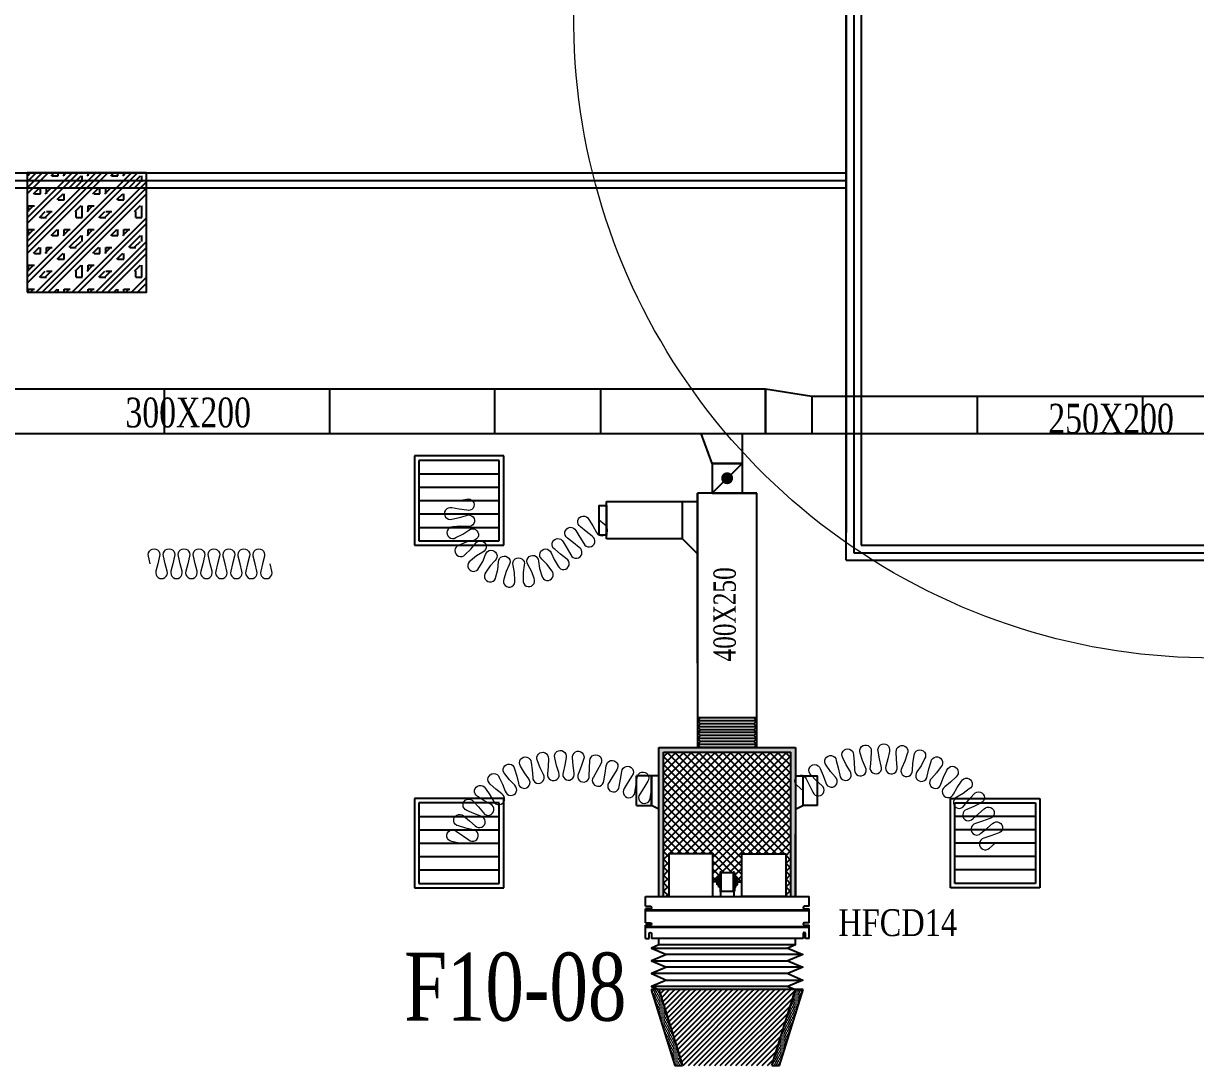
# Model space of a CAD drawing. Header units: metres. Extents: x 352651 to 1421851, y -87441 to -24441.
# Drawn here: x 1179306 to 1187178, y -62453 to -55456 of the extents above; entities that cross this region are included whole.
import ezdxf
from ezdxf.enums import TextEntityAlignment as Align

# ---------------------------------------------------------------- set-up
doc = ezdxf.new("R2010")
doc.units = ezdxf.units.M
doc.header["$LTSCALE"] = 300
doc.header["$MEASUREMENT"] = 0
for name, color, linetype in [('bat noi mem', 4, 'CONTINUOUS'), ('CUA', 8, 'CONTINUOUS'), ('CUAGIO', 2, 'CONTINUOUS'), ('KT', 1, 'CONTINUOUS'), ('NOITHAT', 145, 'CONTINUOUS'), ('thiet bi', 11, 'CONTINUOUS'), ('vach', 6, 'CONTINUOUS')]:
    doc.layers.add(name, color=color, linetype=linetype)
doc.layers.add('noi mem', color=5, linetype='BATTING', lineweight=0)
doc.styles.add('PHU', font='vntimeh.shx', dxfattribs={"width": 0.8})
doc.styles.add('ROMANS', font='romans.shx', dxfattribs={"width": 0.75, "bigfont": 'romancvn.shx'})
doc.linetypes.add('BATTING', pattern='A,0.0001,-0.1,[134,ltypeshp.shx,S=0.1,R=0,X=-0.1,Y=0],-0.2,[134,ltypeshp.shx,S=0.1,R=180,X=0.1,Y=0],-0.1', length=0.4001)
pattern_1 = [(180, (1739700.941, -4495.648), (-6.25, 12.5), [0, -12.5])]

# ---------------------------------------------------------------- blocks, each defined once
blk = doc.blocks.new('cot1')
at = {"layer": 'vach'}
blk.add_lwpolyline([(-400, -400), (400, -400), (400, 400), (-400, 400)], close=True, dxfattribs=at)
blk = doc.blocks.new('SAG')
at = {"layer": 'CUAGIO'}
for p, q in [((-300, 300), (-300, -300)), ((300, 300), (-300, 300)), ((300, -300), (300, 300)), ((-300, -300), (300, -300))]:
    blk.add_line(p, q, dxfattribs=at)
at = {"layer": 'CUAGIO', "color": 8}
for p, q in [((-270, 270), (-270, -270)), ((270, 270), (-270, 270)), ((-180, -270), (-180, 270)), ((-90, -270), (-90, 270)), ((0, -270), (0, 270)), ((90, -270), (90, 270)), ((180, -270), (180, 270)), ((270, -270), (270, 270)), ((-270, -270), (270, -270))]:
    blk.add_line(p, q, dxfattribs=at)

msp = doc.modelspace()

# ---------------------------------------------------------------- hatches: boundary and pattern name
at = {"layer": 'CUAGIO'}
h = msp.add_hatch(dxfattribs=at)
h.set_pattern_fill('DOTS', color=2, scale=200, style=0)
h.set_pattern_definition([(0, (585495.287, -30780.231), (6.25, 12.5), [0, -12.5])])
h.paths.add_polyline_path([(1184460.1, -60347.7), (1184460.1, -61317.7), (1184490.1, -61317.7), (1184490.1, -60317.7), (1183574.1, -60317.7), (1183574.1, -61317.7), (1183604.1, -61317.7), (1183604.1, -60347.7)])
at = {"layer": 'CUAGIO', "ltscale": 1.5}
h = msp.add_hatch(dxfattribs=at)
h.set_pattern_fill('ANSI37', color=9, scale=300, style=0)
h.set_pattern_definition([(45, (632910.247, -717.186), (-26.5165043, 26.5165043), []), (135, (632910.247, -717.186), (-26.5165043, -26.5165043), [])])
h.paths.add_polyline_path([(1183935.3, -61031.7), (1183935.3, -61219.1), (1183964.7, -61219.1), (1183964.7, -61198.9), (1183975.3, -61198.9), (1183975.3, -61183.1), (1183985.2, -61183.1), (1183985.2, -61158.2, -1), (1183991.7, -61156.1), (1184074, -61156.1, -1), (1184080.5, -61158.2), (1184080.5, -61183.1), (1184090.4, -61183.1), (1184090.4, -61198.9), (1184100.9, -61198.9), (1184100.9, -61219.1), (1184130.3, -61219.1), (1184130.3, -61031.7), (1184425.3, -61031.7), (1184425.3, -61317.7), (1184460.1, -61317.7), (1184460.1, -60347.7), (1183604.1, -60347.7), (1183604.1, -61317.7), (1183640.3, -61317.7), (1183640.3, -61031.7)])
at = {"layer": 'CUAGIO'}
h = msp.add_hatch(dxfattribs=at)
h.set_pattern_fill('DOTS', color=2, scale=200, angle=180, style=0)
h.set_pattern_definition(pattern_1)
h.paths.add_polyline_path([(1183732.1, -62452.7), (1183679.8, -62452.7), (1183521.8, -61942.7), (1183574.1, -61942.7)])
h = msp.add_hatch(dxfattribs=at)
h.set_pattern_fill('ANSI31', color=256, scale=200, style=0)
h.set_pattern_definition([(45, (356591.88, -88268.802), (-17.6776695, 17.6776695), [])])
h.paths.add_polyline_path([(1183574.1, -61942.7), (1183732.1, -62452.7), (1184332.1, -62452.7), (1184490.1, -61942.7)])
h = msp.add_hatch(dxfattribs=at)
h.set_pattern_fill('DOTS', color=2, scale=200, angle=180, style=0)
h.set_pattern_definition(pattern_1)
h.paths.add_polyline_path([(1184384.5, -62452.7), (1184332.1, -62452.7), (1184490.1, -61942.7), (1184542.5, -61942.7)])
at = {"layer": 'NOITHAT', "linetype": 'Continuous'}
h = msp.add_hatch(dxfattribs=at)
h.set_pattern_fill('BETONG,_O', color=256, scale=400)
h.set_pattern_definition([(45, (445500, 0), (-199.99808, 199.99808), []), (45, (445540, 0), (-199.99808, 199.99808), []), (45, (445500, 40), (-199.99808, 199.99808), []), (45, (445700, 0), (-199.99808, 199.99808), []), (45, (445740, 0), (-199.99808, 199.99808), []), (0, (445820, 40), (0, 400), [40, -360]), (0, (445860, 80), (0, 400), [40, -360]), (45, (445820, 40), (4e-14, 399.99616), [56.56, -509.12]), (45, (445860, 40), (4e-14, 399.99616), [56.56, -509.12]), (0, (445660, 40), (0, 400), [40, -360]), (90, (445660, 40), (-400, 2e-14), [40, -360]), (90, (445700, 40), (-400, 2e-14), [80, -320]), (45, (445660, 80), (4e-14, 399.99616), [56.56, -509.12]), (90, (445740, 80), (-400, 2e-14), [40, -360]), (0, (445740, 120), (0, 400), [40, -360]), (45, (445740, 80), (4e-14, 399.99616), [56.56, -509.12]), (0, (445780, 200), (0, 400), [40, -360]), (90, (445820, 200), (-400, 2e-14), [40, -360]), (45, (445780, 200), (4e-14, 399.99616), [56.56, -509.12]), (90, (445860, 200), (-400, 2e-14), [40, -360]), (0, (445860, 240), (0, 400), [40, -360]), (45, (445860, 200), (4e-14, 399.99616), [56.56, -509.12]), (0, (445540, 160), (0, 400), [40, -360]), (90, (445580, 160), (-400, 2e-14), [40, -360]), (45, (445540, 160), (4e-14, 399.99616), [56.56, -509.12]), (0, (445620, 240), (0, 400), [40, -360]), (45, (445660, 240), (4e-14, 399.99616), [56.56, -509.12]), (90, (445700, 280), (-400, 2e-14), [40, -360]), (45, (445620, 240), (4e-14, 399.99616), [113.12, -452.56]), (90, (445740, 320), (-400, 2e-14), [40, -360]), (45, (445740, 320), (4e-14, 399.99616), [56.56, -509.12]), (0, (445740, 360), (0, 400), [40, -360]), (0, (445500, 320), (0, 400), [40, -360]), (45, (445500, 320), (4e-14, 399.99616), [56.56, -509.12]), (0, (445740, 360), (0, 400), [40, -360]), (0, (445500, 320), (0, 400), [40, -360]), (45, (445500, 320), (4e-14, 399.99616), [56.56, -509.12]), (90, (445540, 320), (-400, 2e-14), [40, -360]), (90, (445580, 320), (-400, 2e-14), [40, -360]), (0, (445580, 360), (0, 400), [40, -360]), (45, (445580, 320), (4e-14, 399.99616), [56.56, -509.12])])
h.paths.add_polyline_path([(1179332.1, -57259.6), (1180132.1, -57259.6), (1180132.1, -56459.6), (1179332.1, -56459.6)])

# ---------------------------------------------------------------- linework, layer by layer
at = {"layer": 'bat noi mem'}
for p, q in [((1184232.1, -60117.7), (1183832.1, -60117.7)), ((1183852.1, -60117.7), (1183832.1, -60137.7)), ((1184232.1, -60137.7), (1183832.1, -60137.7)), ((1183832.1, -60137.7), (1183852.1, -60157.7)), ((1184212.1, -60117.7), (1184232.1, -60137.7)), ((1184232.1, -60137.7), (1184212.1, -60157.7)), ((1183852.1, -60157.7), (1183832.1, -60177.7)), ((1184232.1, -60177.7), (1183832.1, -60177.7)), ((1183832.1, -60177.7), (1183852.1, -60197.7)), ((1183852.1, -60197.7), (1183832.1, -60217.7)), ((1184212.1, -60157.7), (1183852.1, -60157.7)), ((1184212.1, -60197.7), (1183852.1, -60197.7)), ((1184212.1, -60157.7), (1184232.1, -60177.7)), ((1184232.1, -60177.7), (1184212.1, -60197.7)), ((1184212.1, -60197.7), (1184232.1, -60217.7)), ((1184232.1, -60217.7), (1183832.1, -60217.7)), ((1183832.1, -60217.7), (1183852.1, -60237.7)), ((1183852.1, -60237.7), (1183832.1, -60257.7)), ((1184232.1, -60257.7), (1183832.1, -60257.7)), ((1183832.1, -60257.7), (1183852.1, -60277.7)), ((1183852.1, -60277.7), (1183832.1, -60297.7)), ((1184212.1, -60237.7), (1183852.1, -60237.7)), ((1184212.1, -60277.7), (1183852.1, -60277.7)), ((1184232.1, -60217.7), (1184212.1, -60237.7)), ((1184212.1, -60237.7), (1184232.1, -60257.7)), ((1184232.1, -60257.7), (1184212.1, -60277.7)), ((1184212.1, -60277.7), (1184232.1, -60297.7)), ((1184232.1, -60297.7), (1183832.1, -60297.7)), ((1183832.1, -60297.7), (1183852.1, -60317.7)), ((1184212.1, -60317.7), (1183852.1, -60317.7)), ((1184232.1, -60297.7), (1184212.1, -60317.7)), ((1183524.1, -61664.1), (1184440.1, -61664.1)), ((1184540.1, -61707), (1183624.1, -61707)), ((1183524.1, -61749.8), (1184440.1, -61749.8)), ((1184440.1, -61835.5), (1183524.1, -61835.5)), ((1184540.1, -61792.7), (1183624.1, -61792.7)), ((1184440.1, -61921.3), (1183524.1, -61921.3)), ((1184490.1, -61942.7), (1183574.1, -61942.7)), ((1183624.1, -61878.4), (1184540.1, -61878.4))]:
    msp.add_line(p, q, dxfattribs=at)
for points in [[(1183574.1, -61642.7), (1183524.1, -61664.1), (1183624.1, -61707), (1183524.1, -61749.8), (1183624.1, -61792.7), (1183524.1, -61835.5), (1183624.1, -61878.4), (1183524.1, -61921.3), (1183574.1, -61942.7)], [(1184490.1, -61642.7), (1184440.1, -61664.1), (1184540.1, -61707), (1184440.1, -61749.8), (1184540.1, -61792.7), (1184440.1, -61835.5), (1184540.1, -61878.4), (1184440.1, -61921.3), (1184490.1, -61942.7)]]:
    msp.add_lwpolyline(points, dxfattribs=at)
at = {"layer": 'CUA', "linetype": 'Continuous'}
for p, q in [((1184832.1, -59059.6), (1184832.1, -53809.6)), ((1184832.1, -53809.6), (1184832.1, -58873.5)), ((1184882.1, -53809.6), (1184882.1, -59009.6)), ((1184932.1, -53809.6), (1184932.1, -58959.6)), ((1176032.1, -56459.6), (1184832.1, -56459.6)), ((1176032.1, -56509.6), (1184832.1, -56509.6)), ((1176032.1, -56559.6), (1184832.1, -56559.6)), ((1184882.1, -59009.6), (1190482.1, -59009.6)), ((1184932.1, -58959.6), (1190482.1, -58959.6)), ((1184832.1, -59059.6), (1190482.1, -59059.6))]:
    msp.add_line(p, q, dxfattribs=at)
at = {"layer": 'CUAGIO'}
for p, q in [((1175059.7, -57909.6), (1184290.6, -57909.6)), ((1180250.6, -57909.6), (1180250.6, -58209.6)), ((1180250.6, -57909.6), (1180250.6, -58209.6)), ((1181360.6, -57909.6), (1181360.6, -58209.6)), ((1181360.6, -57909.6), (1181360.6, -58209.6)), ((1182470.6, -57909.6), (1182470.6, -58209.6)), ((1183180.6, -57909.6), (1183180.6, -58209.6)), ((1184290.6, -58209.6), (1184290.6, -57909.6)), ((1184290.6, -57909.6), (1184600.6, -57959.6)), ((1184290.6, -57909.6), (1184290.6, -58209.6)), ((1184600.2, -57959.6), (1188840.1, -57959.5)), ((1184600.6, -57959.6), (1184600.6, -58209.6)), ((1185710.6, -57959.6), (1185710.6, -58209.6)), ((1186820.6, -57959.6), (1186820.6, -58209.6)), ((1175059.7, -58209.6), (1188840.1, -58209.5)), ((1183932.1, -58409.6), (1183857.1, -58209.6)), ((1184132.1, -58209.6), (1184132.1, -58415.6)), ((1183932.1, -58409.6), (1184132.1, -58409.6)), ((1184132.1, -58409.6), (1183932.1, -58609.5)), ((1183932.1, -58409.6), (1183932.1, -58609.5)), ((1184132.1, -58409.6), (1183932.1, -58409.6)), ((1184132.1, -58409.6), (1184132.1, -58609.5)), ((1183832.1, -59751.5), (1183832.1, -58609.5)), ((1183832.1, -58609.5), (1183832.1, -60317.7)), ((1184232.1, -58609.5), (1183832.1, -58609.5)), ((1183932.1, -58609.5), (1184132.1, -58609.5)), ((1184132.1, -58609.5), (1184232.1, -58609.5)), ((1184232.1, -60317.7), (1184232.1, -58609.5)), ((1183222.2, -58916.6), (1183222.2, -58666.6)), ((1183222.2, -58666.6), (1183832.1, -58666.6)), ((1183232.2, -58666.6), (1183832.1, -58666.6)), ((1183732.1, -58916.6), (1183732.1, -58666.6)), ((1183732.1, -58916.6), (1183732.1, -58666.6)), ((1183732.1, -58916.6), (1183222.2, -58916.6)), ((1183732.1, -58916.6), (1183232.2, -58916.6)), ((1183732.1, -58916.6), (1183832.1, -59016.6)), ((1183732.1, -58916.6), (1183832.1, -59016.6)), ((1183604.1, -61317.7), (1183604.1, -60347.7)), ((1184460.1, -61317.7), (1184460.1, -60347.7)), ((1183424.4, -60707), (1183424.4, -60507)), ((1183524.1, -60507), (1183424.4, -60507)), ((1183524.1, -60707), (1183524.1, -60507)), ((1183524.1, -60507), (1183524.1, -60707)), ((1183524.1, -60507), (1183524.1, -60707)), ((1184540.1, -60507), (1184540.1, -60707)), ((1184540.1, -60507), (1184540.1, -60707)), ((1184540.1, -60507), (1184540.1, -60707)), ((1184540.1, -60507), (1184639.8, -60507)), ((1184639.8, -60707), (1184639.8, -60507)), ((1184490.1, -61317.7), (1184490.1, -60896.3))]:
    msp.add_line(p, q, dxfattribs=at)
at = {"layer": 'CUAGIO', "color": 2}
for p, q in [((1183574.1, -61317.7), (1183574.1, -60317.7)), ((1183574.1, -60317.7), (1184490.1, -60317.7)), ((1183604.1, -60347.7), (1184460.1, -60347.7)), ((1184490.1, -60317.7), (1184490.1, -61317.7)), ((1184542.5, -61942.7), (1183521.8, -61942.7)), ((1184490.1, -61942.7), (1184542.5, -61942.7)), ((1183679.8, -62452.7), (1183732.1, -62452.7)), ((1184332.1, -62452.7), (1184384.5, -62452.7))]:
    msp.add_line(p, q, dxfattribs=at)
at = {"layer": 'CUAGIO', "const_width": 40}
msp.add_lwpolyline([(1184052.1, -58509.5, -1), (1184012.1, -58509.5, -1)], format="xyb", close=True, dxfattribs=at)
at = {"layer": 'CUAGIO'}
msp.add_lwpolyline([(1183222.2, -58891.6), (1183172.2, -58891.6), (1183172.2, -58691.6), (1183222.2, -58691.6)], close=True, dxfattribs=at)
for points in [[(1183574.1, -60507), (1183524.1, -60507)], [(1184490.1, -60507), (1184540.1, -60507)], [(1183424.4, -60707), (1183524.1, -60707)], [(1183574.1, -60732.2), (1183524.1, -60707)], [(1184490.1, -60732.2), (1184540.1, -60707)], [(1184639.8, -60707), (1184540.1, -60707)], [(1183521.8, -61942.7), (1183679.8, -62452.7)], [(1184332.1, -62452.7), (1184490.1, -61942.7), (1183574.1, -61942.7), (1183732.1, -62452.7)], [(1184384.5, -62452.7), (1184542.5, -61942.7)]]:
    msp.add_lwpolyline(points, dxfattribs=at)
at = {"layer": 'noi mem', "linetype": 'ByBlock', "ltscale": 1.5}
for points in [[(1191170.9, -53607.5, -1.333333), (1183038.3, -54879.1)], [(1182232.1, -58659.6), (1182282, -58650, -1.333333), (1182283.1, -58725), (1182233, -58716.9), (1182182.7, -58709, 1.333333), (1182184.1, -58784), (1182234, -58774.2), (1182281.5, -58759.3, -1.333333), (1182290.9, -58833.7), (1182241.2, -58831), (1182189.6, -58836.2, 1.333333), (1182209.8, -58908.4), (1182256.6, -58886.1), (1182297.7, -58858.1, -1.333333), (1182328.2, -58926.6), (1182279.9, -58938.5), (1182232.1, -58958.4, 1.333333), (1182272.3, -59021.7), (1182310.6, -58986.8), (1182341.8, -58948.1, -1.333333), (1182390.9, -59004.8), (1182348.1, -59030.1), (1182308, -59063, 1.333333), (1182364.9, -59111.9), (1182391.5, -59067.5), (1182410.1, -59021.3, -1.333333), (1182473.5, -59061.4), (1182439.9, -59098.1), (1182411.1, -59141.1, 1.333333), (1182479.7, -59171.5), (1182492.2, -59121.2), (1182496.7, -59071.7, -1.333333), (1182569, -59091.7), (1182547.4, -59136.5), (1182532.4, -59186.1, 1.333333), (1182606.8, -59195.3), (1182604.3, -59143.5), (1182594.2, -59094.8, -1.333333), (1182669.2, -59093), (1182661.5, -59142.2), (1182661.5, -59194, 1.333333), (1182735.4, -59181.2), (1182717.9, -59132.4), (1182694.2, -59088.7, -1.333333), (1182765.4, -59065.2), (1182772.3, -59114.5), (1182787.3, -59164.1, 1.333333), (1182854.3, -59130.5), (1182823.5, -59088.8), (1182788.1, -59053.9, -1.333333), (1182849.5, -59010.8), (1182870.4, -59055.9), (1182896.6, -59099.6, 1.333333), (1182953.2, -59050.3), (1182913.6, -59018.3), (1182874, -58986.6, -1.333333), (1182930.4, -58937.1), (1182956.7, -58980.5), (1182983, -59024, 1.333333), (1183039.4, -58974.5), (1182999.8, -58942.8), (1182960.2, -58911, -1.333333), (1183016.6, -58861.5), (1183042.9, -58905), (1183069.2, -58948.4, 1.333333), (1183125.6, -58898.9), (1183086, -58867.2), (1183046.4, -58835.4, -1.333333), (1183102.8, -58786), (1183129.1, -58829.4), (1183155.4, -58872.8, 1.333333), (1183211.8, -58823.4), (1183172.2, -58791.6)], [(1180158.3, -59083.6), (1180145.9, -59033.6, -1.333333), (1180220.9, -59033.6), (1180208.5, -59083.6), (1180196.2, -59133.6, 1.333333), (1180271.2, -59133.6), (1180258.8, -59083.6), (1180246.4, -59033.6, -1.333333), (1180321.4, -59033.6), (1180309, -59083.6), (1180296.7, -59133.6, 1.333333), (1180371.7, -59133.6), (1180359.3, -59083.6), (1180346.9, -59033.6, -1.333333), (1180421.9, -59033.6), (1180409.6, -59083.6), (1180397.2, -59133.6, 1.333333), (1180472.2, -59133.6), (1180459.8, -59083.6), (1180447.5, -59033.6, -1.333333), (1180522.5, -59033.6), (1180510.1, -59083.6), (1180497.7, -59133.6, 1.333333), (1180572.7, -59133.6), (1180560.4, -59083.6), (1180548, -59033.6, -1.333333), (1180623, -59033.6), (1180610.6, -59083.6), (1180598.3, -59133.6, 1.333333), (1180673.3, -59133.6), (1180660.9, -59083.6), (1180648.5, -59033.6, -1.333333), (1180723.5, -59033.6), (1180711.1, -59083.6), (1180698.8, -59133.6, 1.333333), (1180773.8, -59133.6), (1180761.4, -59083.6), (1180749, -59033.6, -1.333333), (1180824, -59033.6), (1180811.7, -59083.6), (1180799.3, -59133.6, 1.333333), (1180874.3, -59133.6), (1180861.9, -59083.6), (1180849.6, -59033.6, -1.333333), (1180924.6, -59033.6), (1180912.2, -59083.6), (1180899.8, -59133.6, 1.333333), (1180974.8, -59133.6), (1180962.5, -59083.6)], [(1184540.1, -60607), (1184502.6, -60572.7, -1.333333), (1184562.2, -60527.2), (1184585.4, -60572.4), (1184608.4, -60617.7, 1.333333), (1184668.1, -60572.3), (1184630.7, -60538), (1184594.9, -60501.2, -1.333333), (1184656.9, -60459.1), (1184677.8, -60506.1), (1184694.5, -60553.5, 1.333333), (1184759.6, -60516.2), (1184727.2, -60477.8), (1184697.4, -60436, -1.333333), (1184765.1, -60403.8), (1184778.6, -60453.4), (1184788, -60502.8, 1.333333), (1184858, -60475.8), (1184831.7, -60432.9), (1184808.6, -60387.1, -1.333333), (1184880.4, -60365.6), (1184886.3, -60416.6), (1184888, -60466.8, 1.333333), (1184961.3, -60450.8), (1184941.9, -60404.4), (1184925.9, -60355.6, -1.333333), (1185000.1, -60345.2), (1184998.2, -60396.5), (1184992.3, -60446.4, 1.333333), (1185067.2, -60441.7), (1185055, -60392.9), (1185046.6, -60342.2, -1.333333), (1185121.6, -60343.2), (1185111.9, -60393.6), (1185098.5, -60442.1, 1.333333), (1185173.2, -60448.7), (1185168.6, -60398.6), (1185168, -60347.3, -1.333333), (1185242, -60359.6), (1185224.8, -60408), (1185204.2, -60453.8, 1.333333), (1185277, -60471.7), (1185280, -60421.5), (1185287.2, -60370.7, -1.333333), (1185358.5, -60394), (1185334.1, -60439.3), (1185306.8, -60481.5, 1.333333), (1185376.1, -60510.2), (1185386.7, -60461), (1185401.5, -60411.9, -1.333333), (1185468.4, -60445.7), (1185437.5, -60486.8), (1185404.1, -60524.4, 1.333333), (1185468.2, -60563.2), (1185486.1, -60516.2), (1185508.2, -60469.9, -1.333333), (1185569.2, -60513.5), (1185532.4, -60549.4), (1185493.8, -60581.5, 1.333333), (1185551.3, -60629.6), (1185576.1, -60585.9), (1185604.9, -60543.4, -1.333333), (1185658.6, -60595.8), (1185616.8, -60625.6), (1185573.7, -60651.5, 1.333333), (1185623.3, -60707.8), (1185654.4, -60668.3), (1185689.4, -60630.7, -1.333333), (1185734.5, -60690.6), (1185688.7, -60713.8), (1185642.2, -60732.9, 1.333333), (1185682.6, -60796), (1185719.4, -60761.7), (1185758.4, -60729.1, -1.333333), (1185795.6, -60794.2), (1185747.6, -60811.2), (1185699.7, -60828, 1.333333), (1185736.8, -60893.2), (1185775.8, -60860.6), (1185814.8, -60828, -1.333333), (1185851.9, -60893.2), (1185804, -60910.1), (1185756, -60927, 1.333333), (1185793.2, -60992.2), (1185832.1, -60959.6)], [(1182232.1, -60959.6), (1182182.5, -60948.3, -1.333333), (1182212.8, -60879.7), (1182254.6, -60908.8), (1182296.3, -60938, 1.333333), (1182326.7, -60869.5), (1182277.1, -60858.1), (1182227.6, -60844, -1.333333), (1182261.6, -60777.1), (1182302.2, -60808.7), (1182339.4, -60842.7, 1.333333), (1182378.4, -60778.6), (1182331, -60761.3), (1182284.3, -60739.7, -1.333333), (1182328, -60678.8), (1182363.4, -60716.2), (1182394.9, -60755.5, 1.333333), (1182443.2, -60698.1), (1182399.1, -60673.8), (1182356.2, -60645.3, -1.333333), (1182408.7, -60591.8), (1182437.9, -60634.2), (1182463.1, -60677.8, 1.333333), (1182519.6, -60628.5), (1182479.7, -60597.7), (1182441.6, -60563, -1.333333), (1182501.7, -60518.1), (1182524.1, -60564.4), (1182542.4, -60611.4, 1.333333), (1182605.7, -60571.3), (1182570.9, -60534.7), (1182538.6, -60494.7, -1.333333), (1182604.8, -60459.5), (1182619.9, -60508.7), (1182630.8, -60557.9, 1.333333), (1182699.5, -60527.9), (1182670.7, -60486.4), (1182644.8, -60442, -1.333333), (1182715.7, -60417.2), (1182723.1, -60468.2), (1182726.3, -60518.5, 1.333333), (1182798.8, -60499.3), (1182776.7, -60453.9), (1182757.9, -60406, -1.333333), (1182831.7, -60392.4), (1182831.2, -60443.9), (1182826.8, -60494.1, 1.333333), (1182901.4, -60486.1), (1182886.4, -60438), (1182875.1, -60387.8, -1.333333), (1182950.1, -60385.5), (1182941.8, -60436.3), (1182929.8, -60485.3, 1.333333), (1183004.7, -60488.8), (1182997.3, -60438.9), (1182993.8, -60387.6, -1.333333), (1183068.2, -60396.8), (1183052.3, -60445.8), (1183032.9, -60492.3, 1.333333), (1183106.4, -60507.2), (1183106.7, -60456.8), (1183111.1, -60405.5, -1.333333), (1183183.2, -60426), (1183160, -60471.9), (1183134, -60515.4, 1.333333), (1183204.6, -60540.7), (1183212.2, -60490.7), (1183220.6, -60440.4, -1.333333), (1183290.8, -60466.6), (1183264.2, -60510.1), (1183237.6, -60553.5, 1.333333), (1183307.9, -60579.7), (1183316.2, -60529.5), (1183324.5, -60479.2, -1.333333), (1183394.8, -60505.4), (1183368.2, -60548.8), (1183341.6, -60592.3, 1.333333), (1183411.8, -60618.5), (1183420.2, -60568.2), (1183428.5, -60518, -1.333333), (1183498.8, -60544.2), (1183472.2, -60587.6), (1183445.5, -60631, 1.333333), (1183515.8, -60657.2), (1183524.1, -60607)]]:
    msp.add_lwpolyline(points, format="xyb", dxfattribs=at)
at = {"layer": 'thiet bi'}
for p, q in [((1183985.2, -61156.1), (1183985.2, -61282.2)), ((1183985.2, -61156.1), (1184080.5, -61156.1)), ((1183991.7, -61282.2), (1183991.7, -61156.1)), ((1184074, -61282.2), (1184074, -61156.1)), ((1184080.5, -61156.1), (1184080.5, -61282.2)), ((1183964.7, -61219.1), (1183935.3, -61219.1)), ((1183964.7, -61239.3), (1183964.7, -61198.9)), ((1183975.3, -61198.9), (1183964.7, -61198.9)), ((1183975.3, -61239.3), (1183964.7, -61239.3)), ((1183975.3, -61255.1), (1183975.3, -61183.1)), ((1183985.2, -61183.1), (1183975.3, -61183.1)), ((1184080.5, -61183.1), (1184090.4, -61183.1)), ((1184090.4, -61255.1), (1184090.4, -61183.1)), ((1184090.4, -61198.9), (1184100.9, -61198.9)), ((1184090.4, -61239.3), (1184100.9, -61239.3)), ((1184100.9, -61239.3), (1184100.9, -61198.9)), ((1184100.9, -61219.1), (1184130.3, -61219.1)), ((1183483.2, -61383.7), (1183483.2, -61317.7)), ((1183985.2, -61255.1), (1183975.3, -61255.1)), ((1183985.2, -61282.2), (1184080.5, -61282.2)), ((1183988.4, -61284.5), (1183988.4, -61317.7)), ((1184077.3, -61284.5), (1184077.3, -61317.7)), ((1184080.5, -61255.1), (1184090.4, -61255.1)), ((1184582.2, -61383.7), (1184582.2, -61317.7)), ((1183483.2, -61494.7), (1183483.2, -61399.7)), ((1184581.7, -61409.4), (1183483.7, -61409.4)), ((1184581.7, -61414.4), (1183483.7, -61414.4)), ((1184582.2, -61494.7), (1184582.2, -61399.7)), ((1183483.2, -61599.7), (1183483.2, -61510.7)), ((1184581.7, -61520.4), (1183483.7, -61520.4)), ((1184581.7, -61525.9), (1183483.7, -61525.9)), ((1184582.2, -61599.7), (1184582.2, -61510.7)), ((1184541.6, -61599.7), (1183523.8, -61599.7)), ((1183574.1, -61642.7), (1183574.1, -61599.7)), ((1184490.1, -61642.7), (1184490.1, -61599.7)), ((1184490.1, -61642.7), (1183574.1, -61642.7))]:
    msp.add_line(p, q, dxfattribs=at)
for points in [[(1183935.3, -61031.7), (1183640.3, -61031.7), (1183640.3, -61317.7), (1183935.3, -61317.7)], [(1184130.3, -61031.7), (1184425.3, -61031.7), (1184425.3, -61317.7), (1184130.3, -61317.7)]]:
    msp.add_lwpolyline(points, close=True, dxfattribs=at)
for points in [[(1183483.2, -61317.7), (1184582.2, -61317.7)], [(1183483.2, -61494.7), (1183483.2, -61399.7)], [(1184582.2, -61494.7), (1184582.2, -61399.7)], [(1183483.2, -61599.7), (1183507.8, -61599.7)], [(1184582.2, -61599.7), (1184557.6, -61599.7)]]:
    msp.add_lwpolyline(points, dxfattribs=at)
for points in [[(1183483.2, -61383.7), (1183515.8, -61383.7, -1), (1183515.8, -61399.7), (1183483.2, -61399.7)], [(1184582.2, -61383.7), (1184549.6, -61383.7, 1), (1184549.6, -61399.7), (1184582.2, -61399.7)], [(1183483.2, -61494.7), (1183515.8, -61494.7, -1), (1183515.8, -61510.7), (1183483.2, -61510.7)], [(1184582.2, -61494.7), (1184549.6, -61494.7, 1), (1184549.6, -61510.7), (1184582.2, -61510.7)], [(1183507.8, -61599.7), (1183507.8, -61567.7, -1), (1183523.8, -61567.7), (1183523.8, -61599.7)], [(1184557.6, -61599.7), (1184557.6, -61567.7, 1), (1184541.6, -61567.7), (1184541.6, -61599.7)]]:
    msp.add_lwpolyline(points, format="xyb", dxfattribs=at)
for centre, start, end in [((1183988.4, -61157.1), 18.04953, 161.95047), ((1184077.3, -61157.1), 18.04953, 161.95047), ((1183988.4, -61281.1), 198.04953, 341.95047), ((1184077.3, -61281.1), 198.04953, 341.95047)]:
    msp.add_arc(centre, 3.41, start, end, dxfattribs=at)

# ---------------------------------------------------------------- block references
at = {"layer": 'CUAGIO', "rotation": 270}
for p in [(1182232.1, -58659.6), (1182232.1, -60959.6)]:
    msp.add_blockref('SAG', p, dxfattribs=at)
at = {"layer": 'CUAGIO', "xscale": -1, "rotation": 90}
msp.add_blockref('SAG', (1185832.1, -60959.6), dxfattribs=at)
at = {"layer": 'vach'}
msp.add_blockref('cot1', (1179732.1, -56859.6), dxfattribs=at)

# ---------------------------------------------------------------- texts
at = {"layer": 'CUAGIO', "color": 2, "style": 'PHU', "width": 0.75}
for s, p in [('300x200', (1180412.8, -58168.1)), ('250x200', (1186610.6, -58209.6))]:
    msp.add_text(s, height=200, dxfattribs=at).set_placement(p, align=Align.CENTER)
msp.add_text('400x250', height=150, rotation=90, dxfattribs=at).set_placement((1184090.2, -59423.4), align=Align.CENTER)
at = {"layer": 'CUAGIO', "color": 2, "insert": (1184778.6, -61585.8), "char_height": 180, "width": 795.013, "attachment_point": 7, "style": 'PHU'}
msp.add_mtext('hfcd14', dxfattribs=at)
at = {"layer": 'KT', "ltscale": 1.5, "insert": (1181863.1, -61695.2), "char_height": 456.096, "width": 2517.297, "attachment_point": 1, "style": 'ROMANS'}
msp.add_mtext('{\\fTimes New Roman|b0|i0|c0|p18;F10-08}', dxfattribs=at)

doc.saveas('drawing.dxf')
